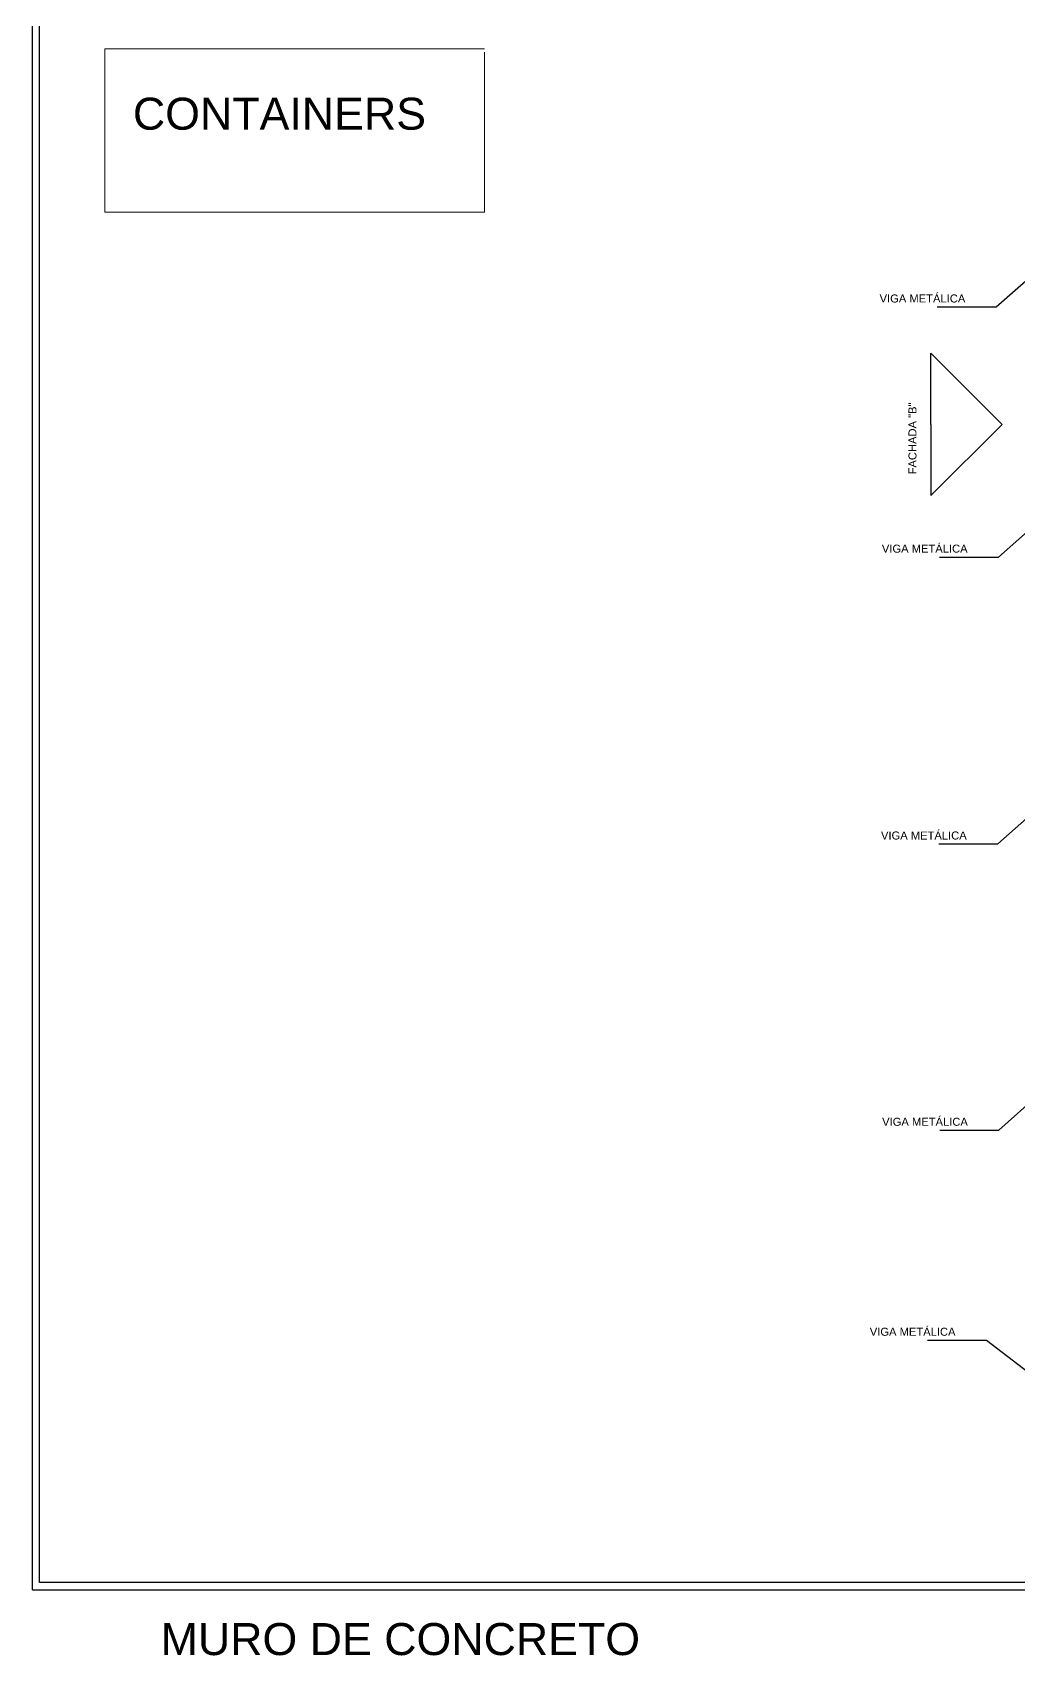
# Model space of a CAD drawing. Header units: metres. Extents: x 257 to 767, y -173 to 1.
# Drawn here: x 256.58 to 284.3, y -122.38 to -76.74 of the extents above; entities that cross this region are included whole.
import ezdxf

# ---------------------------------------------------------------- set-up
doc = ezdxf.new("R2010")
doc.units = ezdxf.units.M
doc.header["$LTSCALE"] = 10
doc.layers.get('0').update_dxf_attribs({"color": 254})
doc.layers.add('ELETEXTO LUMINÁRIAS', color=254, linetype='Continuous')
doc.layers.add('Muro', color=254, linetype='Continuous')
doc.layers.add('Veiculos', color=254, linetype='Continuous', lineweight=0)
doc.styles.add('ARIAL', font='')
doc.styles.get('ARIAL').set_extended_font_data('Arial')

msp = doc.modelspace()

# ---------------------------------------------------------------- linework, layer by layer
at = {"color": 254}
for p, q in [((283.679, -84.458), (284.815, -83.448)), ((282.02, -84.458), (283.679, -84.458)), ((281.84, -87.76), (281.84, -85.76)), ((283.84, -87.76), (281.84, -85.76)), ((281.84, -87.76), (281.84, -89.76)), ((283.84, -87.76), (281.84, -89.76)), ((283.743, -91.492), (284.879, -90.482)), ((282.084, -91.492), (283.743, -91.492)), ((283.718, -99.557), (284.854, -98.547)), ((282.058, -99.557), (283.718, -99.557)), ((283.75, -107.606), (284.886, -106.596)), ((282.091, -107.606), (283.75, -107.606)), ((281.743, -113.51), (283.403, -113.51)), ((283.403, -113.51), (284.887, -114.644))]:
    msp.add_line(p, q, dxfattribs=at)
at = {"layer": 'Muro'}
for p, q in [((256.579, -120.525), (256.579, -23.814)), ((256.779, -120.325), (256.779, -24.014))]:
    msp.add_line(p, q, dxfattribs=at)
at = {"layer": 'Muro', "color": 254}
for p, q in [((400.585, -120.325), (256.779, -120.325)), ((256.579, -120.525), (400.785, -120.525))]:
    msp.add_line(p, q, dxfattribs=at)
at = {"layer": 'Veiculos', "color": 254}
for p, q in [((258.618, -77.204), (269.287, -77.204)), ((269.287, -81.79), (269.287, -77.296)), ((258.618, -81.79), (269.287, -81.79))]:
    msp.add_line(p, q, dxfattribs=at)
at = {"layer": 'Veiculos'}
for q in [(258.618, -77.204), (258.618, -81.79)]:
    msp.add_line((258.618, -79.497), q, dxfattribs=at)

# ---------------------------------------------------------------- texts
at = {"layer": 'ELETEXTO LUMINÁRIAS', "color": 254, "ltscale": 0.05, "style": 'ARIAL'}
for s, height, rotation, p in [('CONTAINERS ', 0.9, 360, (259.403, -79.475)), ('VIGA METÁLICA', 0.225, 360, (280.397, -84.333)), ('FACHADA "B"', 0.225, 90, (281.433, -89.167)), ('VIGA METÁLICA', 0.225, 360, (280.461, -91.367)), ('VIGA METÁLICA', 0.225, 360, (280.436, -99.432)), ('VIGA METÁLICA', 0.225, 360, (280.468, -107.481)), ('VIGA METÁLICA', 0.225, 360, (280.121, -113.385))]:
    msp.add_text(s, height=height, rotation=rotation, dxfattribs=at).set_placement(p)
at = {"layer": 'ELETEXTO LUMINÁRIAS', "color": 7, "ltscale": 0.05, "style": 'ARIAL'}
msp.add_text('MURO DE CONCRETO ', height=0.9, rotation=360, dxfattribs=at).set_placement((260.183, -122.363))

doc.saveas('drawing.dxf')
